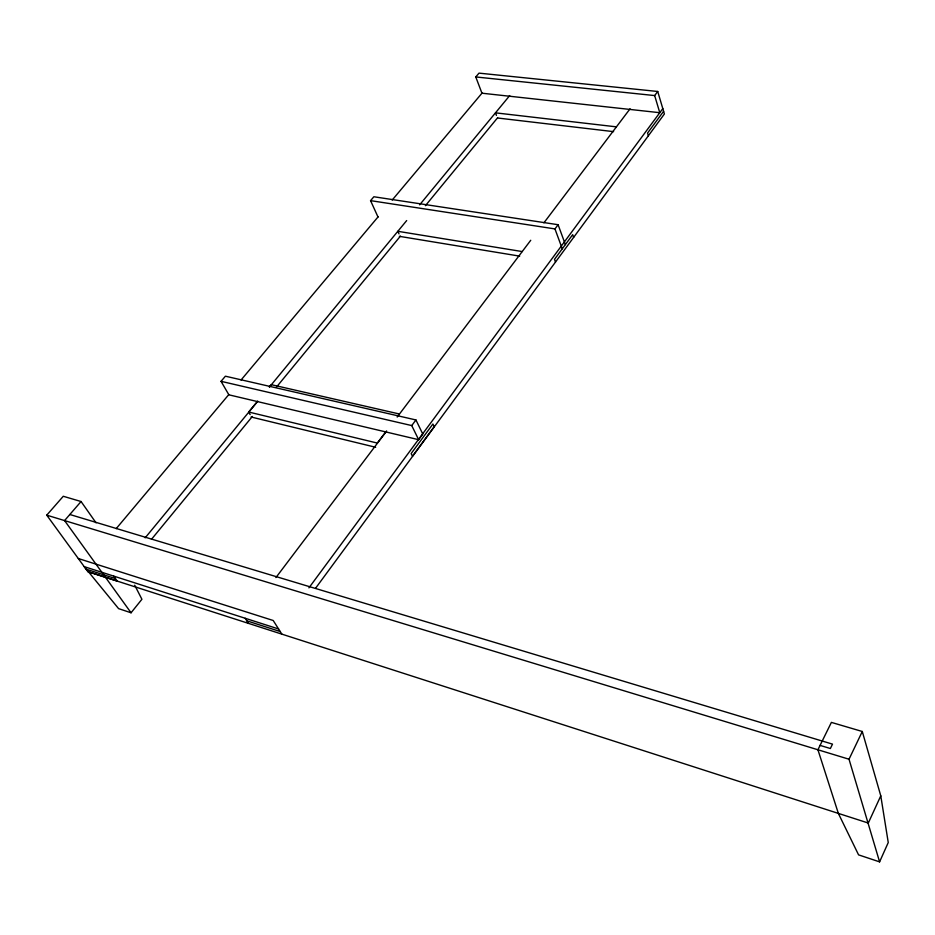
<?xml version="1.0" encoding="UTF-8"?>
<svg xmlns="http://www.w3.org/2000/svg" width="935" height="935" viewBox="0 0 935 935"><rect width="100%" height="100%" fill="white"/><g stroke="black" fill="none" stroke-linecap="round" stroke-linejoin="round"><path stroke-width="1.4" d="M879.59 861.871L888.25 842.54L880.782 795.837L862.28 731.486L831.39 722.393L817.926 749.765L838.356 813.403L858.575 854.87L879.59 861.871L849.027 759.232L862.28 731.486M880.782 795.837L868.299 823.045L87.843 571.636L46.75 515.162L63.276 496.275L81.064 501.522L96.048 522.852M315.598 588.22L664.399 113.976L657.726 91.478L479.012 73.129L475.775 76.951L481.946 93.208L659.783 112.703L654.664 95.569L657.726 91.478M308.936 587.858L662.81 108.6M418.646 439.695L422.795 434.085L415.935 419.955L225.405 376.197L221.046 381.328L228.876 394.815L418.646 439.695L411.739 425.577L221.046 381.328M663.605 111.3L647.558 133.062L648.387 135.75M411.739 425.577L415.935 419.955M562.286 248.78L554.958 228.911L558.101 224.716L373.86 196.759L370.564 200.639L378.009 217.013M386.108 431.421L377.308 443.061L248.675 412.019L257.698 401.08M397.539 416.297L399.292 413.971L271.232 384.659L269.42 386.845M275.93 577.561L386.646 431.012M397.188 417.057L530.741 240.272M543.925 222.822L630.096 108.752M278.583 628.974L84.267 566.657L118.593 608.627L131.052 612.776L141.91 599.277L134.722 585.216M151.458 539.355L252.345 416.484M276.409 387.172L400.425 236.123M425.413 205.688L497.607 117.763M145.182 537.824L257.382 401.711M269.432 387.078L406.678 220.578M419.651 204.835L509.715 95.58M116.185 528.649L228.853 394.523M241.055 379.996L378.126 216.815M392.209 200.043L482.343 92.74M81.064 501.522L64.573 520.585L131.052 612.776M475.775 76.951L654.664 95.569M616.422 126.856L495.48 112.843L496.45 115.414M497.642 118.009L613.605 131.648M370.564 200.639L554.958 228.911M522.209 251.562L397.842 231.307L399 233.879M399.362 236.333L519.696 256.132M251.094 416.998L375.66 447.269M69.833 514.495L832.501 744.131L830.362 748.514L820.077 745.394M46.75 515.162L849.027 759.232M78.318 558.522L273.207 620.501L281.844 634.117M86.055 569.158L115.426 578.59M246.852 620.828L280.219 631.546M87.867 571.612L117.214 581.067L113.649 576.077M245.18 618.269L248.511 623.376M248.675 412.019L250.136 414.579M555.507 262.034L554.502 259.346L572.688 234.662L573.658 237.35M558.101 224.716L565.383 244.584M434.179 426.687L412.464 456.21L411.143 453.568L432.905 424.034L434.179 426.687"/></g></svg>
